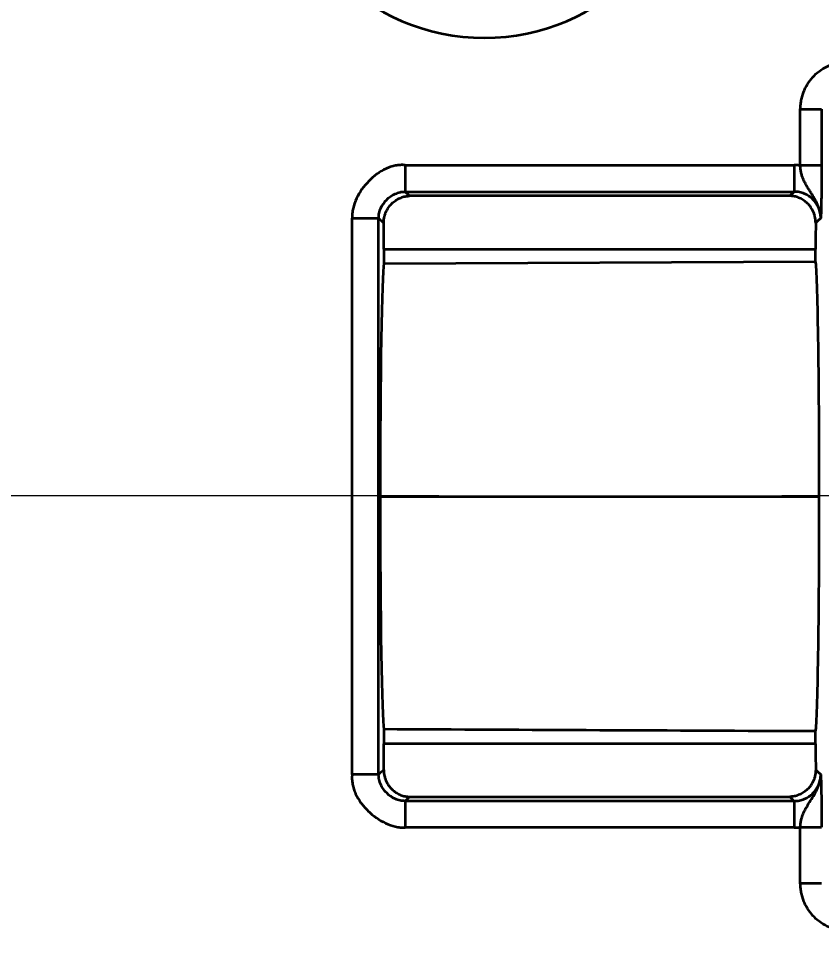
# Model space of a CAD drawing. Header units: millimetres. Extents: x -742 to 742, y -525 to 525.
# Drawn here: x -185.89 to -170.66, y 139.78 to 157.24 of the extents above; entities that cross this region are included whole.
import ezdxf

# ---------------------------------------------------------------- set-up
doc = ezdxf.new("R2010")
doc.units = ezdxf.units.MM
doc.linetypes.add('PHANTOM', pattern=[50.5, 18, -6.5, 6.5, -6.5, 6.5, -6.5])
doc.linetypes.add('点画线', pattern=[18, 12, -2, 2, -2])
doc.layers.get('0').update_dxf_attribs({"lineweight": 18})
for name, color, linetype, lineweight in [('中心线层', 1, '点画线', 18), ('尺寸线层', 3, 'Continuous', 18), ('粗实线层', 7, 'Continuous', 35)]:
    doc.layers.add(name, color=color, linetype=linetype, lineweight=lineweight)
doc.styles.add('标准', font='', dxfattribs={"width": 0.667})
doc.styles.get('标准').set_extended_font_data('宋体')
doc.dimstyles.new('标准', dxfattribs={"dimscale": 3, "dimtxt": 3.5, "dimasz": 4, "dimexe": 2, "dimexo": 0, "dimtad": 1, "dimdsep": 46, "dimtxsty": '标准', "dimblk": '_CAXARROW', "dimcen": 0, "dimdle": 6, "dimazin": 2, "dimtfac": 0.707107, "dimtdec": 3, "dimtmove": 2, "dimatfit": 3, "dimfxl": 1, "dimfrac": 2, "dimtolj": 1, "dimarcsym": 1})

# ---------------------------------------------------------------- blocks, each defined once
blk = doc.blocks.new('*X9')
at = {"layer": '尺寸线层', "color": 0, "lineweight": 18}
blk.add_line((-74.916, -11.807), (-74.916, -102.289), dxfattribs=at)
at = {"layer": '尺寸线层', "color": 0, "lineweight": 18, "insert": (-81.954, -94.827), "char_height": 10.5, "width": 29.85047, "attachment_point": 5, "rotation": 90, "line_spacing_factor": 1.15057, "style": '标准'}
blk.add_mtext('\\T1.1;200', dxfattribs=at)
blk = doc.blocks.new('_CAXARROW')
blk.add_hatch(color=0).paths.add_polyline_path([(0, 0), (-1, 0.125), (-1, -0.125)], flags=0)
blk = doc.blocks.new('*X11')
at = {"layer": '尺寸线层', "color": 0, "lineweight": 18}
blk.add_line((-74.916, 148.193), (-23.015, 148.193), dxfattribs=at)
at = {"layer": '尺寸线层', "color": 0, "lineweight": 18, "insert": (-25.019, 155.23), "char_height": 10.5, "width": 21, "attachment_point": 5, "line_spacing_factor": 1.15057, "style": '标准'}
blk.add_mtext('\\T1.1;0', dxfattribs=at)
blk = doc.blocks.new('*X12')
at = {"layer": '尺寸线层', "color": 0, "lineweight": 18}
blk.add_line((-130.485, -61.807), (-27.403, -61.807), dxfattribs=at)
at = {"layer": '尺寸线层', "color": 0, "lineweight": 18, "insert": (-37.702, -54.77), "char_height": 10.5, "width": 41.19614, "attachment_point": 5, "line_spacing_factor": 1.15057, "style": '标准'}
blk.add_mtext('\\T1.1;-210', dxfattribs=at)
blk = doc.blocks.new('*X13')
at = {"layer": '尺寸线层', "color": 0, "lineweight": 18}
blk.add_line((-124.916, 358.193), (-25.307, 358.193), dxfattribs=at)
at = {"layer": '尺寸线层', "color": 0, "lineweight": 18, "insert": (-32.77, 365.23), "char_height": 10.5, "width": 29.85047, "attachment_point": 5, "line_spacing_factor": 1.15057, "style": '标准'}
blk.add_mtext('\\T1.1;210', dxfattribs=at)

msp = doc.modelspace()

# ---------------------------------------------------------------- linework, layer by layer
at = {"layer": '中心线层', "linetype": 'PHANTOM'}
msp.add_line((-498.916, 148.193), (-50.916, 148.193), dxfattribs=at)
at = {"layer": '粗实线层'}
for p, q in [((-171.066, 154.451), (-171.066, 155.519)), ((-170.663, 155.519), (-170.663, 154.451)), ((-178.555, 154.458), (-171.182, 154.458)), ((-178.555, 154.458), (-178.555, 153.955)), ((-171.182, 154.458), (-171.182, 153.955)), ((-178.555, 153.955), (-171.182, 153.955)), ((-178.555, 153.955), (-178.475, 153.874)), ((-171.262, 153.874), (-178.475, 153.874)), ((-171.262, 153.874), (-171.182, 153.955)), ((-179.561, 142.906), (-179.561, 153.452)), ((-179.058, 142.906), (-179.058, 153.452)), ((-178.96, 152.868), (-170.777, 152.868)), ((-178.96, 152.868), (-178.96, 152.596)), ((-170.777, 152.634), (-170.777, 152.868)), ((-178.96, 152.596), (-170.777, 152.634)), ((-179.03, 148.179), (-170.706, 148.179)), ((-178.96, 143.762), (-178.96, 143.489)), ((-170.777, 143.489), (-170.777, 143.724)), ((-170.777, 143.489), (-178.96, 143.489)), ((-178.475, 142.483), (-178.555, 142.403)), ((-171.182, 142.403), (-178.555, 142.403)), ((-178.555, 142.403), (-178.555, 141.9)), ((-178.475, 142.483), (-171.262, 142.483)), ((-171.182, 142.403), (-171.262, 142.483)), ((-171.182, 142.403), (-171.182, 141.9)), ((-171.182, 141.9), (-178.555, 141.9)), ((-171.066, 140.838), (-171.066, 141.907))]:
    msp.add_line(p, q, dxfattribs=at)
msp.add_arc((-177.055, 160.887), 4.015, 180, 360, dxfattribs=at)
for centre, major_axis, start_param, end_param in [((-178.978, 152.868), (0, 1.006), 4.71239, 5.227348), ((-170.759, 152.868), (0, 1.006), 1.053609, 1.570796), ((-170.784, 148.179), (0, 4.477), 4.712389, 6.18485), ((-178.953, 148.179), (0, 4.439), 0.099343, 1.570796), ((-178.953, 148.179), (0, 4.439), 1.570796, 3.042249), ((-170.784, 148.179), (0, 4.477), 3.239928, 4.712389), ((-178.978, 143.489), (0, 1.006), 4.195201, 4.712389), ((-170.759, 143.489), (0, 1.006), 1.570798, 2.085752)]:
    msp.add_ellipse(centre, major_axis=major_axis, ratio=0.017455, start_param=start_param, end_param=end_param, dxfattribs=at)
for points, knots in [([(-171.066, 155.519), (-171.065, 155.527), (-171.065, 155.544), (-171.063, 155.575), (-171.057, 155.631), (-171.045, 155.707), (-171.022, 155.795), (-170.981, 155.906), (-170.911, 156.033), (-170.803, 156.162), (-170.674, 156.27), (-170.548, 156.34), (-170.436, 156.38), (-170.348, 156.403), (-170.272, 156.416), (-170.217, 156.421), (-170.185, 156.424), (-170.169, 156.424), (-170.16, 156.425)], [0, 0, 0, 0, 0.022172, 0.044344, 0.088688, 0.177376, 0.266064, 0.354752, 0.532129, 0.709505, 0.886881, 1.064257, 1.152945, 1.241633, 1.330321, 1.374666, 1.396838, 1.41901, 1.41901, 1.41901, 1.41901]), ([(-171.066, 155.519), (-171.059, 155.519), (-171.046, 155.519), (-171.02, 155.519), (-170.976, 155.519), (-170.915, 155.519), (-170.847, 155.519), (-170.765, 155.519), (-170.702, 155.519), (-170.669, 155.519), (-170.664, 155.519), (-170.663, 155.519)], [0, 0, 0, 0, 0.0125745, 0.025149, 0.0502981, 0.1005962, 0.1508943, 0.2011924, 0.3017885, 0.3520866, 0.4023847, 0.4023847, 0.4023847, 0.4023847]), ([(-178.555, 154.458), (-178.559, 154.458), (-178.567, 154.459), (-178.582, 154.46), (-178.609, 154.461), (-178.647, 154.461), (-178.693, 154.457), (-178.755, 154.447), (-178.832, 154.428), (-178.952, 154.381), (-179.094, 154.296), (-179.298, 154.115), (-179.463, 153.89), (-179.539, 153.67), (-179.559, 153.544), (-179.562, 153.482), (-179.561, 153.452)], [0, 0, 0, 0, 0.01227, 0.024539, 0.049079, 0.098158, 0.147236, 0.196315, 0.294473, 0.39263, 0.588946, 0.785261, 1.177891, 1.374207, 1.472364, 1.570522, 1.570522, 1.570522, 1.570522]), ([(-171.066, 154.451), (-171.066, 154.451), (-171.067, 154.451), (-171.068, 154.451), (-171.069, 154.451), (-171.071, 154.451), (-171.074, 154.452), (-171.077, 154.452), (-171.081, 154.452), (-171.087, 154.453), (-171.095, 154.454), (-171.102, 154.454), (-171.109, 154.455), (-171.116, 154.455), (-171.124, 154.456), (-171.131, 154.456), (-171.141, 154.457), (-171.153, 154.457), (-171.167, 154.457), (-171.177, 154.458), (-171.182, 154.458)], [0, 0, 0, 0, 0.0009091, 0.0018182, 0.0036363, 0.0054545, 0.0072727, 0.010909, 0.0145454, 0.0218181, 0.0290908, 0.0363635, 0.0436362, 0.0509089, 0.0581816, 0.0654543, 0.072727, 0.0872724, 0.1018178, 0.1163632, 0.1163632, 0.1163632, 0.1163632]), ([(-170.663, 154.451), (-170.663, 154.451), (-170.664, 154.451), (-170.667, 154.451), (-170.675, 154.451), (-170.696, 154.451), (-170.736, 154.451), (-170.786, 154.451), (-170.847, 154.451), (-170.904, 154.451), (-170.952, 154.451), (-170.983, 154.451), (-171.008, 154.451), (-171.027, 154.451), (-171.043, 154.451), (-171.056, 154.451), (-171.062, 154.451), (-171.066, 154.451)], [0, 0, 0, 0, 0.0125731, 0.0251461, 0.0502922, 0.1005844, 0.1508767, 0.2011689, 0.2514611, 0.3017533, 0.3268994, 0.3520455, 0.3646186, 0.3771917, 0.3897647, 0.3960512, 0.4023378, 0.4023378, 0.4023378, 0.4023378]), ([(-170.679, 153.452), (-170.679, 153.458), (-170.679, 153.469), (-170.68, 153.492), (-170.682, 153.52), (-170.687, 153.554), (-170.697, 153.597), (-170.713, 153.65), (-170.738, 153.711), (-170.767, 153.771), (-170.8, 153.831), (-170.835, 153.888), (-170.872, 153.946), (-170.908, 154.003), (-170.944, 154.062), (-170.977, 154.122), (-171.006, 154.184), (-171.03, 154.245), (-171.049, 154.309), (-171.063, 154.378), (-171.066, 154.427), (-171.066, 154.451)], [0, 0, 0, 0, 0.01699, 0.03398, 0.06796, 0.10194, 0.13592, 0.203881, 0.271841, 0.339801, 0.407761, 0.475721, 0.543682, 0.611642, 0.679602, 0.747562, 0.815522, 0.883482, 0.951443, 1.019403, 1.087363, 1.087363, 1.087363, 1.087363]), ([(-170.663, 154.451), (-170.663, 154.435), (-170.663, 154.404), (-170.663, 154.342), (-170.664, 154.238), (-170.665, 154.098), (-170.666, 153.945), (-170.668, 153.809), (-170.67, 153.69), (-170.672, 153.607), (-170.674, 153.549), (-170.676, 153.518), (-170.677, 153.495), (-170.677, 153.479), (-170.678, 153.467), (-170.678, 153.458), (-170.679, 153.454), (-170.679, 153.452)], [0, 0, 0, 0, 0.0312297, 0.0624593, 0.1249187, 0.2498374, 0.374756, 0.4996747, 0.6245934, 0.7495121, 0.8119714, 0.8744308, 0.9056604, 0.9368901, 0.9681198, 0.9837346, 0.9993494, 0.9993494, 0.9993494, 0.9993494]), ([(-179.058, 153.452), (-179.058, 153.468), (-179.056, 153.501), (-179.046, 153.566), (-179.01, 153.675), (-178.933, 153.783), (-178.833, 153.868), (-178.761, 153.909), (-178.7, 153.932), (-178.661, 153.943), (-178.629, 153.949), (-178.604, 153.952), (-178.584, 153.954), (-178.57, 153.954), (-178.561, 153.955), (-178.557, 153.955), (-178.555, 153.955)], [0, 0, 0, 0, 0.0490304, 0.0980607, 0.1961214, 0.3922429, 0.4903036, 0.5883643, 0.6373947, 0.686425, 0.7109402, 0.7354554, 0.7599706, 0.7722282, 0.778357, 0.7844857, 0.7844857, 0.7844857, 0.7844857]), ([(-178.962, 153.364), (-178.962, 153.407), (-178.957, 153.447), (-178.943, 153.503), (-178.938, 153.521), (-178.925, 153.557), (-178.918, 153.574), (-178.894, 153.622), (-178.876, 153.651), (-178.845, 153.69), (-178.835, 153.703), (-178.813, 153.726), (-178.802, 153.738), (-178.766, 153.769), (-178.742, 153.787), (-178.692, 153.818), (-178.666, 153.83), (-178.626, 153.846), (-178.612, 153.851), (-178.585, 153.859), (-178.571, 153.862), (-178.544, 153.867), (-178.523, 153.871), (-178.502, 153.873), (-178.488, 153.874), (-178.481, 153.874), (-178.475, 153.874)], [0, 0, 0, 0, 0.0975381, 0.0975381, 0.1463071, 0.1463071, 0.1950762, 0.1950762, 0.2926142, 0.2926142, 0.3413833, 0.3413833, 0.3901523, 0.3901523, 0.4876904, 0.4876904, 0.5852285, 0.5852285, 0.6339975, 0.6339975, 0.6827665, 0.6827665, 0.7315356, 0.7559201, 0.7559201, 0.7803046, 0.7803046, 0.7803046, 0.7803046]), ([(-170.775, 153.366), (-170.775, 153.409), (-170.78, 153.448), (-170.794, 153.505), (-170.8, 153.523), (-170.813, 153.558), (-170.82, 153.575), (-170.844, 153.623), (-170.862, 153.652), (-170.892, 153.691), (-170.903, 153.704), (-170.925, 153.727), (-170.936, 153.738), (-170.971, 153.769), (-170.996, 153.787), (-171.046, 153.818), (-171.072, 153.831), (-171.112, 153.846), (-171.125, 153.851), (-171.152, 153.859), (-171.166, 153.862), (-171.193, 153.867), (-171.214, 153.871), (-171.235, 153.873), (-171.249, 153.874), (-171.256, 153.874), (-171.262, 153.874)], [0, 0, 0, 0, 0.0972947, 0.0972947, 0.145942, 0.145942, 0.1945893, 0.1945893, 0.291884, 0.291884, 0.3405313, 0.3405313, 0.3891786, 0.3891786, 0.4864733, 0.4864733, 0.5837679, 0.5837679, 0.6324152, 0.6324152, 0.6810626, 0.6810626, 0.7297099, 0.7540336, 0.7540336, 0.7783572, 0.7783572, 0.7783572, 0.7783572]), ([(-170.679, 153.452), (-170.679, 153.485), (-170.682, 153.518), (-170.695, 153.582), (-170.705, 153.614), (-170.73, 153.675), (-170.745, 153.704), (-170.782, 153.758), (-170.803, 153.784), (-170.85, 153.831), (-170.875, 153.852), (-170.93, 153.888), (-170.959, 153.904), (-171.02, 153.929), (-171.051, 153.939), (-171.116, 153.951), (-171.149, 153.955), (-171.182, 153.955)], [0, 0, 0, 0, 0.0987008, 0.0987008, 0.1974016, 0.1974016, 0.2961024, 0.2961024, 0.3948032, 0.3948032, 0.493504, 0.493504, 0.5922048, 0.5922048, 0.6909056, 0.6909056, 0.7896064, 0.7896064, 0.7896064, 0.7896064]), ([(-179.561, 153.452), (-179.557, 153.452), (-179.549, 153.452), (-179.533, 153.452), (-179.504, 153.452), (-179.449, 153.452), (-179.342, 153.452), (-179.206, 153.452), (-179.106, 153.452), (-179.066, 153.452), (-179.059, 153.452), (-179.058, 153.452)], [0, 0, 0, 0, 0.0078582, 0.0157164, 0.0314327, 0.0628654, 0.1257308, 0.2514617, 0.3771925, 0.440058, 0.5029234, 0.5029234, 0.5029234, 0.5029234]), ([(-179.561, 142.906), (-179.561, 142.902), (-179.562, 142.894), (-179.563, 142.879), (-179.565, 142.852), (-179.564, 142.814), (-179.56, 142.768), (-179.551, 142.706), (-179.531, 142.629), (-179.485, 142.509), (-179.4, 142.367), (-179.219, 142.163), (-178.994, 141.998), (-178.774, 141.922), (-178.648, 141.902), (-178.586, 141.899), (-178.555, 141.9)], [0, 0, 0, 0, 0.01227, 0.024539, 0.049079, 0.098158, 0.147236, 0.196315, 0.294473, 0.39263, 0.588946, 0.785261, 1.177891, 1.374207, 1.472364, 1.570522, 1.570522, 1.570522, 1.570522]), ([(-179.058, 142.906), (-179.059, 142.906), (-179.066, 142.906), (-179.106, 142.906), (-179.206, 142.906), (-179.342, 142.906), (-179.449, 142.906), (-179.504, 142.906), (-179.533, 142.906), (-179.549, 142.906), (-179.557, 142.906), (-179.561, 142.906)], [0, 0, 0, 0, 0.0628654, 0.1257308, 0.2514617, 0.3771925, 0.440058, 0.4714907, 0.487207, 0.4950652, 0.5029234, 0.5029234, 0.5029234, 0.5029234]), ([(-178.555, 142.403), (-178.572, 142.403), (-178.605, 142.405), (-178.669, 142.415), (-178.778, 142.451), (-178.886, 142.528), (-178.971, 142.628), (-179.012, 142.7), (-179.036, 142.761), (-179.046, 142.8), (-179.052, 142.832), (-179.056, 142.857), (-179.057, 142.877), (-179.058, 142.891), (-179.058, 142.9), (-179.058, 142.904), (-179.058, 142.906)], [0, 0, 0, 0, 0.0490304, 0.0980607, 0.1961214, 0.3922429, 0.4903036, 0.5883643, 0.6373947, 0.686425, 0.7109402, 0.7354554, 0.7599706, 0.7722282, 0.778357, 0.7844857, 0.7844857, 0.7844857, 0.7844857]), ([(-178.962, 142.992), (-178.962, 142.949), (-178.957, 142.909), (-178.943, 142.853), (-178.937, 142.835), (-178.924, 142.8), (-178.917, 142.783), (-178.893, 142.734), (-178.875, 142.706), (-178.845, 142.666), (-178.834, 142.654), (-178.812, 142.63), (-178.801, 142.619), (-178.766, 142.588), (-178.742, 142.57), (-178.691, 142.54), (-178.665, 142.527), (-178.625, 142.511), (-178.612, 142.507), (-178.585, 142.499), (-178.571, 142.496), (-178.544, 142.49), (-178.523, 142.487), (-178.502, 142.485), (-178.488, 142.484), (-178.481, 142.484), (-178.475, 142.483)], [0, 0, 0, 0, 0.0972946, 0.0972946, 0.1459419, 0.1459419, 0.1945892, 0.1945892, 0.2918837, 0.2918837, 0.340531, 0.340531, 0.3891783, 0.3891783, 0.4864729, 0.4864729, 0.5837675, 0.5837675, 0.6324147, 0.6324147, 0.681062, 0.681062, 0.7297093, 0.754033, 0.754033, 0.7783566, 0.7783566, 0.7783566, 0.7783566]), ([(-170.775, 142.994), (-170.775, 142.951), (-170.78, 142.911), (-170.794, 142.854), (-170.799, 142.836), (-170.812, 142.801), (-170.819, 142.784), (-170.843, 142.735), (-170.861, 142.706), (-170.892, 142.667), (-170.902, 142.655), (-170.924, 142.631), (-170.935, 142.62), (-170.971, 142.589), (-170.995, 142.571), (-171.045, 142.54), (-171.071, 142.527), (-171.111, 142.512), (-171.125, 142.507), (-171.152, 142.499), (-171.166, 142.496), (-171.193, 142.49), (-171.214, 142.487), (-171.235, 142.485), (-171.249, 142.484), (-171.256, 142.484), (-171.262, 142.483)], [0, 0, 0, 0, 0.0975385, 0.0975385, 0.1463078, 0.1463078, 0.195077, 0.195077, 0.2926155, 0.2926155, 0.3413848, 0.3413848, 0.390154, 0.390154, 0.4876926, 0.4876926, 0.5852311, 0.5852311, 0.6340003, 0.6340003, 0.6827696, 0.6827696, 0.7315388, 0.7559235, 0.7559235, 0.7803081, 0.7803081, 0.7803081, 0.7803081]), ([(-171.182, 142.403), (-171.149, 142.403), (-171.116, 142.406), (-171.051, 142.419), (-171.02, 142.429), (-170.959, 142.454), (-170.93, 142.469), (-170.875, 142.506), (-170.85, 142.527), (-170.803, 142.574), (-170.782, 142.599), (-170.745, 142.654), (-170.73, 142.683), (-170.705, 142.744), (-170.695, 142.775), (-170.682, 142.84), (-170.679, 142.873), (-170.679, 142.906)], [0, 0, 0, 0, 0.098704, 0.098704, 0.197408, 0.197408, 0.2961119, 0.2961119, 0.3948159, 0.3948159, 0.4935199, 0.4935199, 0.5922239, 0.5922239, 0.6909278, 0.6909278, 0.7896318, 0.7896318, 0.7896318, 0.7896318]), ([(-171.066, 141.907), (-171.066, 141.91), (-171.066, 141.916), (-171.065, 141.928), (-171.064, 141.949), (-171.061, 141.979), (-171.055, 142.014), (-171.045, 142.06), (-171.029, 142.114), (-171.006, 142.174), (-170.977, 142.235), (-170.933, 142.315), (-170.871, 142.411), (-170.811, 142.505), (-170.767, 142.584), (-170.738, 142.645), (-170.713, 142.706), (-170.694, 142.77), (-170.684, 142.825), (-170.68, 142.865), (-170.679, 142.885), (-170.679, 142.896), (-170.679, 142.901), (-170.679, 142.904), (-170.679, 142.906)], [0, 0, 0, 0, 0.008495, 0.016989, 0.033978, 0.067956, 0.101934, 0.135912, 0.203868, 0.271824, 0.33978, 0.407737, 0.543649, 0.679561, 0.747517, 0.815473, 0.883429, 0.951385, 1.019341, 1.053319, 1.070308, 1.078803, 1.08305, 1.087297, 1.087297, 1.087297, 1.087297]), ([(-170.679, 142.906), (-170.679, 142.905), (-170.679, 142.903), (-170.678, 142.899), (-170.678, 142.891), (-170.677, 142.879), (-170.677, 142.863), (-170.676, 142.841), (-170.674, 142.809), (-170.673, 142.766), (-170.672, 142.718), (-170.67, 142.674), (-170.67, 142.642), (-170.669, 142.622), (-170.669, 142.607), (-170.669, 142.592), (-170.668, 142.577), (-170.668, 142.561), (-170.668, 142.546), (-170.668, 142.529), (-170.667, 142.507), (-170.667, 142.479), (-170.666, 142.445), (-170.666, 142.397), (-170.665, 142.335), (-170.665, 142.256), (-170.664, 142.174), (-170.663, 142.06), (-170.663, 141.969), (-170.663, 141.907)], [0, 0, 0, 0, 0.0078076, 0.0156153, 0.0312305, 0.062461, 0.0936915, 0.124922, 0.1873831, 0.2498441, 0.3123051, 0.3747661, 0.4059966, 0.4216119, 0.4372271, 0.4528424, 0.4684576, 0.4840729, 0.4996882, 0.5153034, 0.5309187, 0.5621492, 0.5933797, 0.6246102, 0.6870712, 0.7495322, 0.8119933, 0.8744543, 0.9993763, 0.9993763, 0.9993763, 0.9993763]), ([(-171.182, 141.9), (-171.181, 141.9), (-171.18, 141.9), (-171.178, 141.9), (-171.173, 141.9), (-171.167, 141.9), (-171.16, 141.9), (-171.15, 141.9), (-171.141, 141.901), (-171.131, 141.901), (-171.124, 141.902), (-171.116, 141.902), (-171.107, 141.903), (-171.097, 141.904), (-171.087, 141.904), (-171.081, 141.905), (-171.077, 141.905), (-171.073, 141.906), (-171.07, 141.906), (-171.068, 141.906), (-171.067, 141.907), (-171.066, 141.907), (-171.066, 141.907)], [0, 0, 0, 0, 0.0018181, 0.0036362, 0.0072725, 0.0145449, 0.0218174, 0.0290899, 0.0436348, 0.0509073, 0.0581797, 0.0654522, 0.0727247, 0.0872696, 0.0945421, 0.1018145, 0.1054508, 0.109087, 0.1127232, 0.1145414, 0.1154504, 0.1163595, 0.1163595, 0.1163595, 0.1163595]), ([(-171.066, 141.907), (-171.064, 141.907), (-171.061, 141.907), (-171.054, 141.907), (-171.043, 141.907), (-171.027, 141.907), (-171.008, 141.907), (-170.983, 141.907), (-170.952, 141.907), (-170.916, 141.907), (-170.882, 141.907), (-170.854, 141.907), (-170.836, 141.907), (-170.825, 141.907), (-170.818, 141.907), (-170.81, 141.907), (-170.803, 141.907), (-170.796, 141.907), (-170.789, 141.907), (-170.782, 141.907), (-170.773, 141.907), (-170.762, 141.907), (-170.75, 141.907), (-170.734, 141.907), (-170.716, 141.907), (-170.698, 141.907), (-170.684, 141.907), (-170.669, 141.907), (-170.664, 141.907), (-170.663, 141.907)], [0, 0, 0, 0, 0.0031434, 0.0062867, 0.0125734, 0.0251469, 0.0377203, 0.0502937, 0.0754406, 0.1005874, 0.1257343, 0.1508812, 0.1634546, 0.1697413, 0.176028, 0.1823147, 0.1886014, 0.1948882, 0.2011749, 0.2074616, 0.2137483, 0.2263217, 0.2388952, 0.2514686, 0.2766155, 0.3017623, 0.3269092, 0.352056, 0.4023498, 0.4023498, 0.4023498, 0.4023498]), ([(-170.663, 140.838), (-170.664, 140.838), (-170.669, 140.838), (-170.702, 140.838), (-170.765, 140.838), (-170.847, 140.838), (-170.915, 140.838), (-170.976, 140.838), (-171.02, 140.838), (-171.046, 140.838), (-171.059, 140.838), (-171.066, 140.838)], [0, 0, 0, 0, 0.0503, 0.1006, 0.2012, 0.2515, 0.3018, 0.3521, 0.37725, 0.389825, 0.4024, 0.4024, 0.4024, 0.4024]), ([(-170.16, 139.933), (-170.169, 139.933), (-170.185, 139.934), (-170.217, 139.936), (-170.272, 139.941), (-170.348, 139.954), (-170.436, 139.977), (-170.547, 140.018), (-170.674, 140.087), (-170.803, 140.195), (-170.911, 140.325), (-170.981, 140.451), (-171.022, 140.562), (-171.045, 140.65), (-171.057, 140.727), (-171.063, 140.782), (-171.065, 140.814), (-171.065, 140.83), (-171.066, 140.838)], [0, 0, 0, 0, 0.022172, 0.044344, 0.088688, 0.177376, 0.266064, 0.354752, 0.532129, 0.709505, 0.886881, 1.064257, 1.152945, 1.241633, 1.330321, 1.374666, 1.396838, 1.41901, 1.41901, 1.41901, 1.41901])]:
    msp.add_open_spline(points, degree=3, knots=knots, dxfattribs=at)
for points, degree in [([(-179.058, 153.452), (-179.026, 153.422), (-178.994, 153.393), (-178.962, 153.364)], 3), ([(-170.679, 153.452), (-170.774, 153.364)], 1), ([(-170.777, 143.724), (-173.505, 143.736), (-176.232, 143.749), (-178.96, 143.762)], 3), ([(-178.963, 142.993), (-178.994, 142.964), (-179.026, 142.935), (-179.058, 142.906)], 3), ([(-170.774, 142.994), (-170.679, 142.906)], 1)]:
    msp.add_open_spline(points, degree=degree, dxfattribs=at)

# ---------------------------------------------------------------- dimensions: what is measured, and where the dimension line sits
at = {"layer": '尺寸线层', "lineweight": 18}
for feature_location, offset, dtype, origin, picture, middle in [((-124.916, 358.193), (92.146, 0), 0, (-274.916, 148.193), '*X13', (-32.77, 365.23)), ((-74.916087963, 148.192539666), (49.896963079, 0), 0, (-274.916087963, 148.192539666), '*X11', (-25.019124884, 155.230039666)), ((-74.916, -11.807), (0, -83.019), 1, (-274.916, 148.193), '*X9', (-81.954, -94.827)), ((-130.485, -61.807), (92.783, 0), 0, (-274.916, 148.193), '*X12', (-37.702, -54.77))]:
    dim = msp.add_ordinate_dim(feature_location=feature_location, offset=offset, dtype=dtype, origin=origin, dimstyle='标准', override={"dimsah": 1, "dimclre": 0, "dimtfill": 1, "dimtzin": 8}, dxfattribs=at)
    dim.commit()
    dim.dimension.update_dxf_attribs({"geometry": picture, "text_midpoint": middle})

doc.saveas('drawing.dxf')
